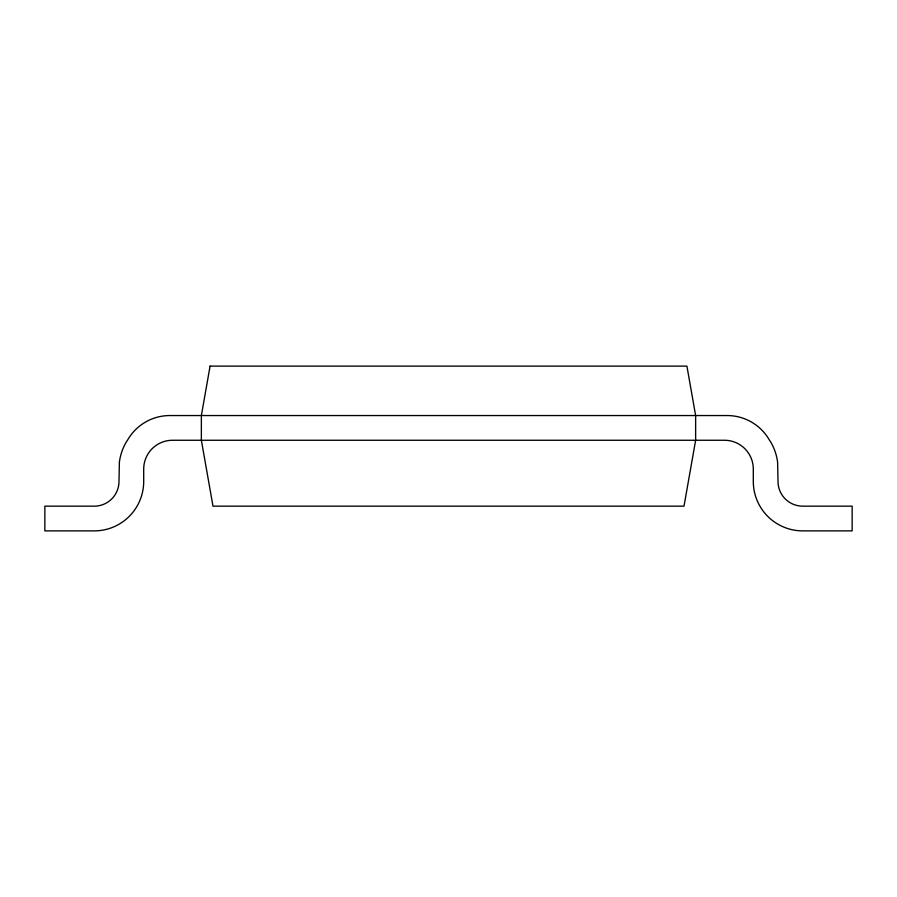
<?xml version="1.0" encoding="UTF-8"?>
<svg xmlns="http://www.w3.org/2000/svg" width="897" height="897" viewBox="0 0 897 897"><rect width="100%" height="100%" fill="white"/><g stroke="black" fill="none" stroke-linecap="round" stroke-linejoin="round"><path stroke-width="1.35" d="M119.391 462.101L118.987 481.454A24.712 24.712 0 0 1 94.275 506.166L44.85 506.166L44.85 530.878L94.275 530.878A49.425 49.425 0 0 0 143.699 481.454L143.699 469.097A28.827 28.827 0 0 1 172.538 440.259L724.462 440.259A28.827 28.827 0 0 1 753.301 469.097L753.301 481.454A49.425 49.425 0 0 0 802.725 530.878L852.15 530.878L852.15 506.166L802.725 506.166A24.712 24.712 0 0 1 778.013 481.454L777.609 462.101A53.596 53.596 0 0 0 770.882 442.299L769.525 440.259A48.673 48.673 0 0 0 727.153 415.546L169.847 415.546A48.673 48.673 0 0 0 127.475 440.259L126.118 442.299A53.596 53.596 0 0 0 119.391 462.101M210.077 366.122L201.365 415.546L201.365 440.259L212.993 506.166L684.007 506.166L695.635 440.259L695.635 415.546L686.923 366.122L210.077 366.122"/></g></svg>
